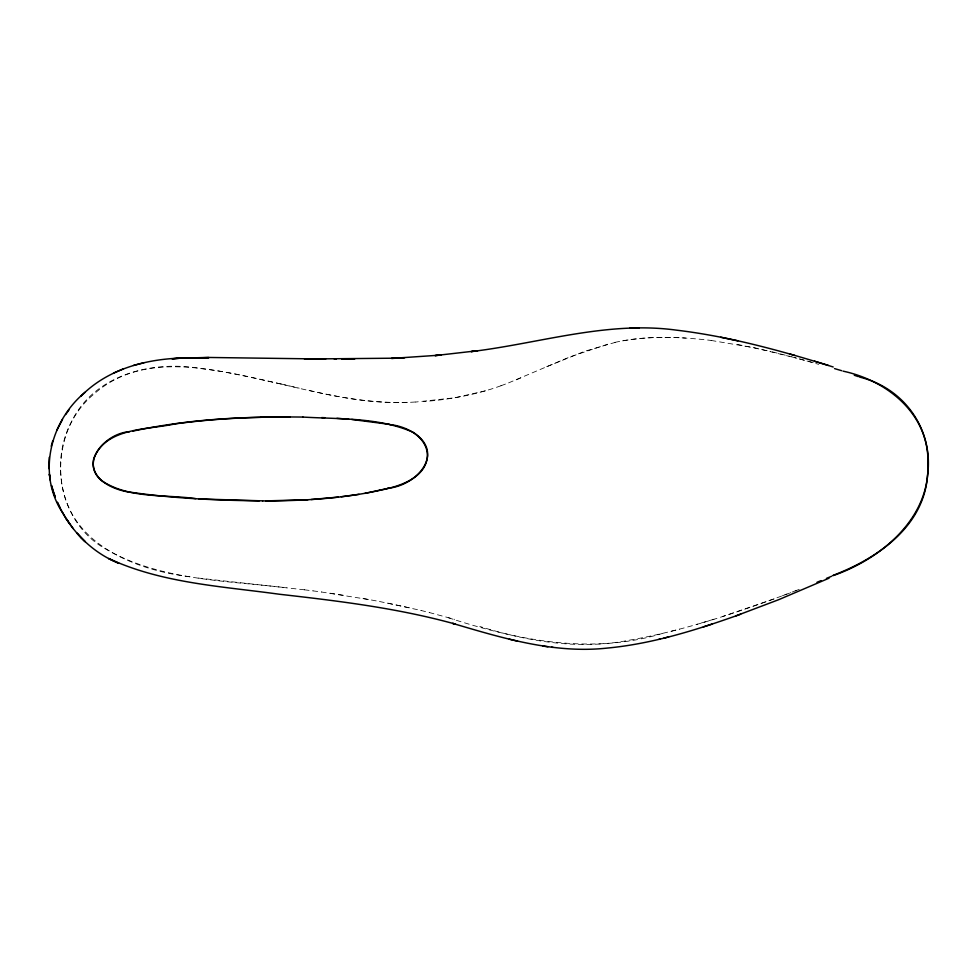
<?xml version="1.0" encoding="UTF-8"?>
<svg xmlns="http://www.w3.org/2000/svg" width="977" height="977" viewBox="0 0 977 977"><rect width="100%" height="100%" fill="white"/><g stroke="black" fill="none" stroke-linecap="round" stroke-linejoin="round"><path stroke-width="0.73" stroke-dasharray="4.88 3.66" d="M546.668 366.705L584.564 351.317L615.192 342.402M508.553 382.899L569.64 356.996L607.621 344.222M516.21 379.833L523.855 376.621M795.095 590.975L799.259 589.351M792.188 592.05L799.149 589.363M782.382 595.775L790.796 592.587M789.538 593.112C737.379 612.591 684.266 630.592 629.286 640.191C579.166 650.242 527.934 641.449 479.78 626.465M500.896 385.781L508.712 382.85M774.126 598.889L722.589 616.511M501.091 385.707C476.178 394.781 449.872 399.556 423.481 401.559M713.943 619.223L696.662 624.376M485.557 390.788L454.708 397.773L415.506 402.072M670.979 631.337L679.491 629.127M662.504 633.414C590.596 655.445 515.661 639.837 446.196 617.024M614.912 342.377C638.103 337.407 661.979 336.515 685.598 338.066M622.508 340.839C651.781 335.599 681.775 337.016 711.171 340.436M415.396 401.987C379.137 404.588 343 398.433 307.828 390.116M407.409 402.316C337.053 404.844 270.69 376.633 201.531 368.659C153.377 359.939 95.172 374.02 71.846 420.965C49.131 462.866 61.026 521.84 102.683 547.267C157.847 580.57 224.722 580.338 286.786 587.824M304.494 589.815L198.246 578.066M304.262 589.79L313.067 590.877M711.146 340.448L754.928 347.861L796.866 358.229M312.872 590.853L321.543 592.001M321.409 591.989L371.455 599.976M329.933 593.186L346.542 595.726M189.99 576.76C137.501 570.58 73.214 545.63 62.43 487.413M363.004 598.486L379.699 601.514M737.342 344.38L770.768 351.476M379.43 601.49L412.709 608.488M387.661 603.102L421.026 610.466M281.132 383.998C220.79 371.48 145.927 347.959 93.865 394.158C77.439 407.751 66.717 426.827 62.784 447.613C60.122 460.436 60.012 473.747 62.284 486.644M281.266 384.034L299.218 388.174M772.306 351.879L789.648 356.287M420.818 610.417L429.379 612.555M429.208 612.506L454.61 619.369M791.089 356.678L805.585 360.635M799.76 358.999L807.002 360.965M808.455 361.356L815.71 363.346M807.039 361.038L814.329 363.102M815.795 363.517L818.714 364.348"/><path stroke-width="1.47" d="M62.919 513.267C36.747 474.187 50.218 420.892 85.255 392.156M48.85 463.025L48.923 468.655L49.229 457.383M51.207 446.22L52.795 440.676M56.984 429.917L62.479 419.524M69.135 409.681L65.667 414.541M80.957 396.198C107.262 369.269 145.707 358.986 182.357 358.058L172.221 358.791L182.357 358.058M113.625 373.067L123.358 368.866M829.058 578.189L778.767 599.658L735.718 615.962M833.137 575.343C876.931 558.661 923.35 527.177 927.478 476.141C934.049 430.088 904.69 388.077 859.613 377.098M833.076 575.636C880.448 559.198 929.615 518.848 927.894 464.71C930.055 415.799 888.997 380.981 843.066 371.138M826.42 578.421L831.769 576.198M816.992 582.28L821.046 580.631M740.664 614.203C697.37 629.652 653.015 643.794 607.022 648.105C554.252 653.857 502.63 638.152 452.669 623.387L455.172 624.047C397.676 608.097 338.335 600.928 279.202 594.224C221.779 586.285 161.889 583.281 108.642 558.502L118.901 563.387L113.637 561.03M703.355 626.904L712.16 624.071M387.808 488.256C416.349 485.813 446.086 453.499 413.124 432.286C379.308 417.374 339.361 419.194 302.931 417.069M143.863 362.785L133.495 365.435M663.786 638.152L668.732 636.906M387.808 488.415L364.897 493.385M129.623 431.724C107.214 432.664 79.125 460.985 101.339 480.501C128.634 498.917 164.368 494.264 195.693 498.624M379.406 490.356C398.225 486.766 425.752 478.73 427.511 455.905C427.303 436.914 406.469 426.094 389.701 424.58M658.877 639.337L660.159 639.031M302.955 417.069C260.151 416.532 217.199 418.083 174.761 423.945C147.246 430.002 105.516 427.23 93.682 458.909C89.286 480.305 115.738 491.052 132.957 492.567C174.785 498.502 217.089 500.346 259.308 500.847M379.442 490.43C342.194 498.539 303.92 500.761 265.878 500.981M132.652 431.15C174.871 422.125 217.981 418.058 261.115 417.289M359.072 494.338L341.303 496.731M338.372 497.098L311.077 499.528M307.95 499.723L262.605 500.981M404.625 357.863L391.545 358.425L441.189 355.054L434.985 355.604L477.79 350.706L471.097 351.622C539.267 343.477 607.23 320.651 676.487 330.153C729.892 336.54 781.966 350.999 833.198 366.986M397.065 358.168L315.168 358.925L325.781 358.974L319.455 358.925M261.152 417.252L290.267 416.947M191.858 357.887L181.429 358.07L208.98 357.643L189.599 357.961L207.503 357.448L314.753 358.901L304.311 358.791L310.417 358.828M341.926 359.218L354.736 358.999M630.006 327.991L639.178 327.869L633.975 327.942M262.593 500.859L198.966 498.929M308.585 358.803L321.47 358.913M334.207 358.986L336.369 358.999M321.689 417.582L324.767 417.704M336.906 418.339L348.752 419.194M351.708 419.451L389.591 424.348M551.59 647.226L553.055 647.385M542.882 646.078L547.963 646.774M737.891 340.851L720.684 337.224M517.627 641.193L509.261 639.153M789.904 354.065L794.802 355.433M834.529 368.598L841.673 370.698M814.5 361.172L828.337 365.435M854.277 375.241L858.319 376.621M113.772 561.091C90.385 550.295 71.541 530.829 60.073 507.893M69.514 523.648L66.192 518.64L73.128 528.533M62.968 513.34L66.131 518.628M80.981 537.57L76.939 533.112L85.158 541.71L80.981 537.57M59.988 507.747L57.423 502.386L59.988 507.747M55.139 496.841L53.234 491.346L55.164 496.914M53.185 491.223L51.537 485.606L53.185 491.223M50.291 479.939L49.387 474.285L50.291 479.939"/></g></svg>
